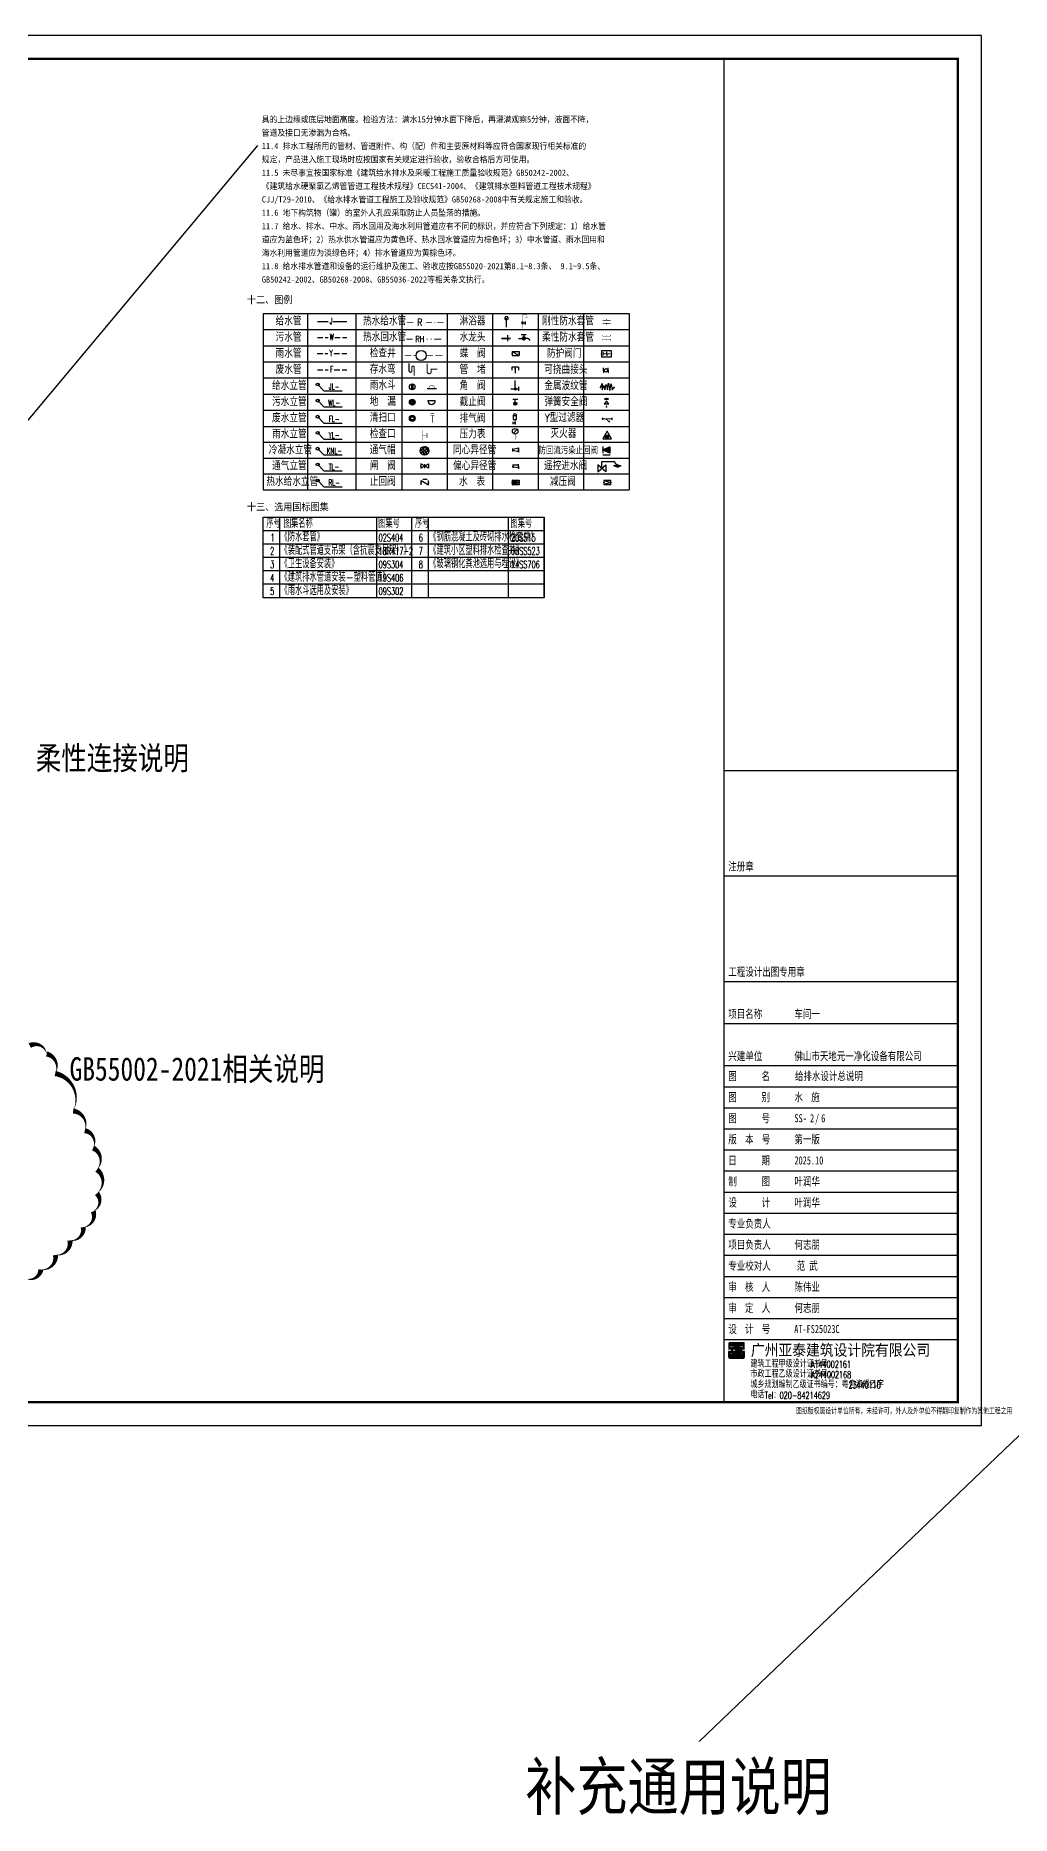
# Model space of a CAD drawing. Extents: x -539947 to 213937, y -712430 to -438816.
# Drawn here: x -435256 to -393552, y -547432 to -471375 of the extents above; entities that cross this region are included whole.
import ezdxf
from ezdxf.enums import TextEntityAlignment as Align

# ---------------------------------------------------------------- set-up
doc = ezdxf.new("R2010")
doc.units = 0
doc.header["$LTSCALE"] = 1000
doc.header["$MEASUREMENT"] = 0
doc.linetypes.add('CONTINOUS', pattern=[2000000.0, 1000000.0, 1000000.0])
doc.linetypes.add('DASH', pattern=[0.35, 0.25, -0.1])
for name, color, linetype in [('2', 2, 'Continuous'), ('4', 4, 'Continuous'), ('9', 9, 'Continuous'), ('EQUIP_地漏', 7, 'Continuous'), ('EQUIP_污水', 7, 'Continuous'), ('EQUIP_雨水斗', 7, 'Continuous'), ('PIPE-污水', 5, 'DASH'), ('PIPE-给水', 1, 'Continuous'), ('PIPE-雨水', 222, 'DASH'), ('PUB_TITLE', 4, 'Continuous'), ('S-TEXT', 7, 'Continuous'), ('TWT_LEAD', 3, 'Continuous'), ('TWT_TEXT', 7, 'Continuous'), ('VALVE_给水', 7, 'Continuous'), ('框', 130, 'Continuous')]:
    doc.layers.add(name, color=color, linetype=linetype)
doc.styles.add('-宋体', font='simsun_0.shx', dxfattribs={"width": 0.8})
doc.styles.add('_HZTXT', font='txt.shx', dxfattribs={"width": 0.8, "bigfont": 'HZTXT.shx'})
doc.styles.add('_TCH_DIM', font='SIMPLEX.shx', dxfattribs={"width": 0.8, "bigfont": 'GBCBIG.shx'})
doc.styles.add('DIM_FONT', font='SIMPLEX', dxfattribs={"width": 0.7, "bigfont": 'GBCBIG'})
doc.styles.add('HZ', font='txt', dxfattribs={"width": 0.8, "bigfont": 'hztxt'})
doc.styles.get("Standard").update_dxf_attribs({"font": 'gbenor.shx', "bigfont": 'gbcbig.shx'})
doc.styles.add('TBC', font='simhei_0.shx', dxfattribs={"width": 0.9})
doc.styles.add('天正', font='simplex.shx', dxfattribs={"width": 0.7, "bigfont": 'hztxt.shx'})
doc.styles.add('宋体', font='simsun_0.shx')

# ---------------------------------------------------------------- blocks, each defined once
blk = doc.blocks.new('20131211广州工商职业技术学院车间10、14～16给排水审图回复-ZF1')
for p, q in [((226, -100), (-1, 101)), ((-1, -100), (226, 101)), ((-1, 101), (-1, -100)), ((226, 101), (226, -100))]:
    blk.add_line(p, q)
blk = doc.blocks.new('20131211广州工商职业技术学院车间10、14～16给排水审图回复-HQF2')
for p, q in [((-464, -328), (103, -328)), ((-396, -373), (-282, -373)), ((-282, -419), (-123, -419)), ((-157, -271), (1, -79)), ((-146, -373), (-10, -373))]:
    blk.add_line(p, q)
at = {"const_width": 90}
blk.add_lwpolyline([(1, -79), (1, 1)], dxfattribs=at)
blk.add_circle((-214, -340), 81.5)
blk = doc.blocks.new('SLT1')
blk.add_line((211, 116), (211, -95))
at = {"const_width": 60}
blk.add_lwpolyline([(320, 0), (0, 0)], dxfattribs=at)
blk = doc.blocks.new('20131211广州工商职业技术学院车间10、14～16给排水审图回复-JZF1')
blk.add_line((-108, 181), (119, 181))
at = {"const_width": 99.75}
blk.add_lwpolyline([(-41.125, 5, 1), (59.125, 5, 1)], format="xyb", close=True, dxfattribs=at)
at = {"const_width": 60}
blk.add_lwpolyline([(10, 180), (10, 59)], dxfattribs=at)
blk = doc.blocks.new('20131211广州工商职业技术学院车间10、14～16给排水审图回复-SLT3')
at = {"const_width": 60}
blk.add_lwpolyline([(157, 0), (0, 0)], dxfattribs=at)
blk.add_lwpolyline([(143, 7), (409, 7, -0.395253), (518, -95, -1.029936)], format="xyb", dxfattribs=at)
blk.add_blockref('20131211广州工商职业技术学院车间10、14～16给排水审图回复-JZF1', (238, 7))
blk = doc.blocks.new('20131211广州工商职业技术学院车间10、14～16给排水审图回复-DL2')
blk.add_line((-196, 199), (211, 199))
blk.add_arc((8, 199), 203, 180, 0)
blk = doc.blocks.new('20131211广州工商职业技术学院车间10、14～16给排水审图回复-TQM')
at = {"linetype": 'Continuous'}
for p, q in [((101, 582), (-305, 306)), ((-283, 415), (37, 5)), ((237, 464), (-252, 131)), ((-182, 540), (179, 76)), ((294, 318), (-130, 29)), ((-10, 602), (284, 225))]:
    blk.add_line(p, q, dxfattribs=at)
blk.add_circle((-5, 302), 300, dxfattribs=at)
blk = doc.blocks.new('20131211广州工商职业技术学院车间10、14～16给排水审图回复-PCSW1')
at = {"const_width": 60}
blk.add_lwpolyline([(-204, 313), (-204, -143, 1), (27, -143), (27, 0)], format="xyb", dxfattribs=at)
blk = doc.blocks.new('20131211广州工商职业技术学院车间10、14～16给排水审图回复-NCS')
at = {"const_width": 60}
blk.add_lwpolyline([(-259, 613), (-259, 238, 1.048718), (-116, 245), (-116, 415, -1), (0, 415), (0, 0)], format="xyb", dxfattribs=at)
blk = doc.blocks.new('$TwtSys$00000148')
at = {"const_width": 20}
for points in [[(0, 0), (150, 0)], [(150, 90), (150, -90)]]:
    blk.add_lwpolyline(points, dxfattribs=at)
blk = doc.blocks.new('A$C32EC1399')
blk.add_line((48, 0), (48, 249))
blk.add_arc((48, 249), 50, 301.0332, 238.9668)
blk = doc.blocks.new('$VALVE$00000497')
for p, q in [((78, 138), (-78, 138)), ((0, 50), (0, 138))]:
    blk.add_line(p, q)
at = {"const_width": 49.6}
blk.add_lwpolyline([(25, 0, 1), (-25, 0, 1)], format="xyb", close=True, dxfattribs=at)
blk.add_circle((0, 0), 50)
blk = doc.blocks.new('A$C5F633E9A')
at = {"layer": 'TWT_TEXT', "const_width": 30}
blk.add_lwpolyline([(94, 0), (94, 1330), (494, 1330), (494, 1230)], dxfattribs=at)
at = {"layer": 'TWT_TEXT', "const_width": 7.5}
blk.add_lwpolyline([(494, 1230), (381, 1035), (606, 1035)], close=True, dxfattribs=at)
at = {"layer": 'TWT_TEXT', "xscale": -1.874577868799999, "yscale": 1.874577868799999, "zscale": 1.874577868799999, "rotation": 270}
blk.add_blockref('$VALVE$00000497', (94, 530), dxfattribs=at)
blk = doc.blocks.new('$TwtSys$00000546')
h = blk.add_hatch()
h.set_pattern_fill('ANSI31', color=256, scale=200, style=0)
h.set_pattern_definition([(45, (-38543.802, -6670.83), (-17.67767, 17.67767), [])])
h.paths.add_polyline_path([(-65, 174), (65, 174), (65, 44), (-65, 44)])
for points in [[(0, 344), (-198, 0), (198, 0)], [(-65, 174), (65, 174), (65, 44), (-65, 44)]]:
    blk.add_lwpolyline(points, close=True)
blk = doc.blocks.new('$ATTACHMENT$00000067')
for points, const_width in [([(-125, 407), (125, 407)], 20), ([(-100, 500), (100, 500)], 20), ([(0, 407), (0, 0)], 30)]:
    blk.add_lwpolyline(points, dxfattribs=dict(const_width=const_width))
at = {"style": 'HZ', "width": 0.7, "flags": 1}
for tag in ['UNIT', 'WHAT', 'SPEC']:
    blk.add_attdef(tag, (0, 0), '', height=0.001, dxfattribs=at)
blk = doc.blocks.new('$VALVE$00000454')
for p, q in [((48, 100), (-48, 100)), ((48, -100), (48, 100)), ((48, -100), (-48, -100))]:
    blk.add_line(p, q)
blk.add_point((0, 0))
blk = doc.blocks.new('$VALVE$00000546')
for p, q in [((-371, -30), (-282, 187)), ((-282, 187), (-271, -153)), ((-271, -153), (-183, 65)), ((-183, 65), (-127, -153)), ((-127, -153), (-55, 121)), ((-55, 121), (17, -153)), ((17, -153), (72, 191)), ((72, 191), (131, -191)), ((131, -191), (211, 154)), ((211, 154), (261, -156)), ((261, -156), (371, -30))]:
    blk.add_line(p, q)
for p in [(-371, -30), (371, -30)]:
    blk.add_point(p)
blk = doc.blocks.new('$VALVE$00000447')
for p, q in [((-82, 0), (-82, 90)), ((-82, 0), (-82, -90)), ((82, 0), (82, 90)), ((82, 0), (82, -90))]:
    blk.add_line(p, q)
blk.add_circle((0, 0), 60.1)
for p in [(-82, 0), (82, 0)]:
    blk.add_point(p)
blk = doc.blocks.new('$VALVE$00000316')
for p, q in [((-125, 72), (125, -72)), ((-125, 72), (-125, -72)), ((-125, 72), (125, 72)), ((125, 72), (125, -72)), ((-125, -72), (125, -72))]:
    blk.add_line(p, q)
at = {"const_width": 21.1}
blk.add_lwpolyline([(-11, 0, 1), (11, 0, 1)], format="xyb", close=True, dxfattribs=at)
for p in [(-125, 0), (125, 0)]:
    blk.add_point(p)
at = {"color": 7, "flags": 9}
for tag in ['XSIZE', 'YSIZE']:
    blk.add_attdef(tag, (0, 0), '', height=0.5, dxfattribs=at)
blk = doc.blocks.new('$VALVE$00000486')
for p, q in [((90, 55), (-90, 16)), ((-90, -48), (-90, 48)), ((90, 72), (90, -72)), ((90, 72), (90, -72)), ((90, -72), (90, 72)), ((90, -55), (-90, -16))]:
    blk.add_line(p, q)
for p in [(-90, 0), (90, 0)]:
    blk.add_point(p)
blk = doc.blocks.new('$VALVE$00000322')
for p, q in [((4, 216), (-102, 110)), ((-102, 110), (102, 110)), ((87, 272), (-81, 272)), ((-80, 317), (89, 317)), ((102, 110), (4, 216))]:
    blk.add_line(p, q)
at = {"const_width": 8.96}
for points in [[(0, 0), (0, 110)], [(4, 216), (4, 377)]]:
    blk.add_lwpolyline(points, dxfattribs=at)
blk.add_point((0, 0))
at = {"flags": 9}
for tag in ['YSIZE', 'XSIZE']:
    blk.add_attdef(tag, (0, 110), '', height=0.5, dxfattribs=at)
blk = doc.blocks.new('$VALVE$00000501')
for p, q in [((-175, 32), (-175, -32)), ((175, 32), (175, -32)), ((96, -77), (50, -123))]:
    blk.add_line(p, q)
at = {"const_width": 35}
for points in [[(-175, 0), (175, 0)], [(-52, 0), (73, -100)]]:
    blk.add_lwpolyline(points, dxfattribs=at)
for p in [(-175, -2), (175, -2)]:
    blk.add_point(p)
blk = doc.blocks.new('$VALVE$00000597')
blk.add_line((-93, 357), (93, 543))
blk.add_lwpolyline([(93, 543, 0, 50, 0), (-31, 456, 50, 50, 0)], format="xyseb")
for points, const_width in [([(0, 300), (0, 0)], 30), ([(0, 182), (75, 182), (75, 107)], 7.5)]:
    blk.add_lwpolyline(points, dxfattribs=dict(const_width=const_width))
blk.add_circle((0, 450), 150)
blk = doc.blocks.new('$VALVE$00000542')
for p, q in [((19, 43), (19, 121)), ((19, -43), (19, -121))]:
    blk.add_line(p, q)
blk.add_lwpolyline([(324, -187), (324, 187), (-324, 187), (-324, -187)], close=True)
for p in [(-324, 0), (324, 0)]:
    blk.add_point(p)
at = {"style": 'DIM_FONT', "width": 0.8}
blk.add_text('T', height=432, rotation=90, dxfattribs=at).set_placement((19, 5), align=Align.MIDDLE)
blk = doc.blocks.new('$TwtSys$00000139')
at = {"color": 7}
for p, q in [((-19, 92, 0), (-19, -92, 0)), ((19, 92, 0), (19, -92, 0))]:
    blk.add_line(p, q, dxfattribs=at)
blk.add_circle((0, 0, 0), 93.8)
blk = doc.blocks.new('$ATTACHMENT$00000217')
blk.add_line((-150, 0), (150, 0))
at = {"const_width": 15}
blk.add_lwpolyline([(-99, 0, -1), (101, 0)], format="xyb", dxfattribs=at)
blk = doc.blocks.new('$TwtSys$00000141')
for p, q in [((-94, 8), (-10, 92)), ((-94, 8), (-10, 92)), ((-87, -35), (35, 87)), ((-87, -35), (35, 87)), ((-66, -66), (66, 66)), ((-66, -66), (66, 66)), ((-32, -87), (88, 33)), ((-32, -87), (88, 33)), ((11, -92), (92, -11)), ((11, -92), (92, -11))]:
    blk.add_line(p, q)
blk.add_circle((0, 0), 94)
blk.add_circle((0, 0), 94)
blk = doc.blocks.new('$TwtSys$00000136')
at = {"elevation": 0}
blk.add_lwpolyline([(-51, 45), (51, 45), (51, -49), (-51, -49)], close=True, dxfattribs=at)
blk.add_circle((0, 0, 0), 93.8)
blk = doc.blocks.new('$VALVE$00000296')
for points in [[(-125, 72), (-125, -72), (125, 72), (125, -72), (-125, 72)], [(0, 60), (0, -64)]]:
    blk.add_lwpolyline(points)
for p in [(-125, 0), (125, 0)]:
    blk.add_point(p)
blk = doc.blocks.new('$VALVE$00000315')
blk.add_line((-75, 125), (75, 125))
blk.add_lwpolyline([(-125, -75), (-125, 75), (125, -75), (125, 75)])
for p in [(-125, 0), (125, 0)]:
    blk.add_point(p)
blk.add_solid([(0, 125), (0, 150), (75, 125)])
blk = doc.blocks.new('$VALVE$00000656')
for p, q in [((-113, 110), (-113, -100)), ((118, -164), (-119, -164))]:
    blk.add_line(p, q)
blk.add_lwpolyline([(119, 5, 203, 0, 0), (-113, 5, 0, 0, 0)], format="xyseb")
blk.add_lwpolyline([(119, 107), (-113, 5), (119, -97)], close=True)
for p in [(-113, 5), (119, 5)]:
    blk.add_point(p)
blk.add_solid([(-44, -164), (-44, -139), (-119, -164)])
blk = doc.blocks.new('$VALVE$00000752')
for p, q in [((-112.5, 75), (112.5, 75)), ((112.5, 75), (112.5, -75)), ((112.5, -75), (-112.5, -75))]:
    blk.add_line(p, q)
blk.add_lwpolyline([(-112.5, -75), (112.5, 0), (-112.5, 75)], close=True)
for p in [(-112.5, 0), (112.5, 0)]:
    blk.add_point(p)
blk.add_solid([(-112.5, 75), (112.5, 0), (-112.5, -75)])
blk = doc.blocks.new('$VALVE$00000485')
at = {"linetype": 'CONTINOUS'}
for p, q in [((-90, 67), (-90, -42)), ((90, 42), (-90, 42)), ((90, -40), (-90, -18))]:
    blk.add_line(p, q, dxfattribs=at)
for q in [(90, 72), (90, -72)]:
    blk.add_line((90, 0), q)
for p in [(-90, 0), (90, 0)]:
    blk.add_point(p)
blk = doc.blocks.new('$VALVE$00000547')
at = {"const_width": 30}
for points in [[(0, 100), (-250, 100), (-250, 175)], [(0, 100), (0, 175)], [(0, 100), (250, 100), (250, 175)], [(-250, -175), (-250, -100), (0, -100)], [(0, -175), (0, -100)], [(250, -175), (250, -100), (0, -100)]]:
    blk.add_lwpolyline(points, dxfattribs=at)
blk = doc.blocks.new('$VALVE$00000553')
at = {"const_width": 30}
for points in [[(0, 100), (-250, 100), (-250, 100)], [(0, 100), (0, 175)], [(0, 100), (250, 100), (250, 100)], [(-250, -100), (-250, -100), (0, -100)], [(250, -100), (250, -100), (0, -100)], [(0, -175), (0, -100)]]:
    blk.add_lwpolyline(points, dxfattribs=at)
blk = doc.blocks.new('$VALVE$00000301')
for points in [[(-125, 72), (125, 0), (-125, -72)], [(-125, 72), (-125, -72), (125, -72), (125, 72), (-125, 72)]]:
    blk.add_lwpolyline(points)
for p in [(-125, 0), (125, 0)]:
    blk.add_point(p)
blk = doc.blocks.new('A$C2FBC7640')
at = {"layer": 'PIPE-污水', "linetype": 'DASH'}
for p, q in [((2439, 7571), (2920, 7571)), ((3220, 7571), (3756, 7571)), ((2439, 6119), (2920, 6119)), ((3196, 6119), (3756, 6119))]:
    blk.add_line(p, q, dxfattribs=at)
at = {"layer": 'PIPE-给水', "linetype": 'Continuous'}
for p, q in [((2439, 8285), (2920, 8285)), ((3155, 8285), (3756, 8285))]:
    blk.add_line(p, q, dxfattribs=at)
at = {"layer": 'PIPE-雨水', "linetype": 'DASH'}
for p, q in [((2429, 6846), (2909, 6846)), ((3187, 6846), (3764, 6846))]:
    blk.add_line(p, q, dxfattribs=at)
at = {"layer": 'TWT_LEAD'}
for p, q in [((2451, 5457), (2732, 5175)), ((2732, 5175), (3546, 5175)), ((2451, 4731), (2732, 4449)), ((2451, 4005), (2732, 3723)), ((2732, 4449), (3546, 4449)), ((2451, 3279), (2732, 2997)), ((2732, 3723), (3546, 3723)), ((2451, 2566), (2732, 2285)), ((2732, 2997), (3546, 2997)), ((2451, 1854), (2732, 1573)), ((2732, 2285), (3546, 2285)), ((2451, 1139), (2732, 858)), ((2732, 1573), (3546, 1573)), ((2732, 858), (3546, 858))]:
    blk.add_line(p, q, dxfattribs=at)
at = {"layer": 'TWT_TEXT', "linetype": 'Continuous'}
for p, q in [((0, 8652), (0, 715)), ((0, 8652), (16457, 8652)), ((1995, 8652), (1995, 715)), ((4163, 8652), (4163, 715)), ((6233, 8652), (6233, 715)), ((8278, 8652), (8278, 715)), ((10322, 8652), (10322, 715)), ((12367, 8652), (12367, 715)), ((14412, 8652), (14412, 715)), ((0, 7926), (16457, 7926)), ((0, 7200), (16457, 7200)), ((0, 6474), (16457, 6474)), ((0, 5748), (16457, 5748)), ((11338, 5256), (11338, 5642)), ((0, 5022), (16457, 5022)), ((11140, 5256), (11489, 5256)), ((11489, 5348), (11489, 5164)), ((0, 4296), (16457, 4296)), ((0, 3570), (16457, 3570)), ((0, 2858), (16457, 2858)), ((0, 2146), (16457, 2146)), ((0, 1430), (16457, 1430)), ((0, 715), (16457, 715))]:
    blk.add_line(p, q, dxfattribs=at)
at = {"layer": 'TWT_TEXT'}
for p, q in [((16457, 8652), (16457, 715)), ((11341, 6168), (11341, 5966)), ((11249, 4045), (11249, 3873)), ((11402, 4045), (11249, 4045)), ((11402, 3873), (11402, 4045)), ((11249, 3873), (11402, 3873))]:
    blk.add_line(p, q, dxfattribs=at)
at = {"layer": 'TWT_TEXT', "ltscale": 20}
for p, q in [((15240, 1985), (15819, 1985)), ((15240, 1681), (15240, 1985))]:
    blk.add_line(p, q, dxfattribs=at)
at = {"layer": 'TWT_TEXT', "linetype": 'Continuous', "const_width": 39.2, "elevation": 59386}
for points in [[(6473, 8252), (6749, 8252)], [(7593, 8252), (7318, 8252)], [(7740, 8252), (7698, 8252)], [(8113, 8252), (7837, 8252)], [(6447, 7490), (6723, 7490)], [(7398, 7490), (7355, 7490)], [(7574, 7490), (7532, 7490)], [(8021, 7493), (7699, 7493)]]:
    blk.add_lwpolyline(points, dxfattribs=at)
at = {"layer": 'TWT_TEXT', "linetype": 'Continuous'}
for points, const_width in [([(6365, 6762), (6665, 6762)], 33), ([(6757, 6762), (6875, 6762)], 33), ([(7332, 6762), (7634, 6762)], 33), ([(7750, 6762), (8073, 6762)], 33), ([(7538, 6144), (7832, 6144)], 31.7)]:
    blk.add_lwpolyline(points, dxfattribs=dict(at, const_width=const_width))
at = {"layer": 'TWT_TEXT', "linetype": 'Continuous', "const_width": 68.4}
blk.add_lwpolyline([(11304, 5252, 1), (11373, 5252, 1)], format="xyb", close=True, dxfattribs=at)
at = {"layer": 'TWT_TEXT'}
for points, const_width in [([(7187, 3397), (7187, 2927)], 14.7), ([(11332, 3854), (11332, 3645)], 44.8)]:
    blk.add_lwpolyline(points, dxfattribs=dict(at, const_width=const_width))
at = {"layer": 'TWT_TEXT', "linetype": 'Continuous'}
blk.add_circle((7104, 6762), 228, dxfattribs=at)
at = {"layer": 'TWT_TEXT'}
for centre in [(2451, 5457), (2451, 4731), (2451, 4005), (2451, 3279), (2451, 2566), (2451, 1854), (2451, 1139)]:
    blk.add_circle(centre, 64.3, dxfattribs=at)
blk.add_arc((11326, 4060), 78.2, 348.9094, 191.0906, dxfattribs=at)
at = {"layer": 'EQUIP_地漏', "xscale": 1.399999999999999, "yscale": 1.399999999999999, "zscale": 1.399999999999999, "rotation": 90}
blk.add_blockref('$TwtSys$00000141', (6708, 4656), dxfattribs=at)
at = {"layer": 'EQUIP_污水', "xscale": 1.399999999999999, "yscale": 1.399999999999999, "zscale": 1.399999999999999}
blk.add_blockref('$ATTACHMENT$00000217', (7582, 5268), dxfattribs=at)
at = {"layer": 'EQUIP_污水', "xscale": 1.399999999999999, "yscale": 1.399999999999999, "zscale": 1.399999999999999, "rotation": 90}
blk.add_blockref('$TwtSys$00000136', (6706, 3933), dxfattribs=at)
at = {"layer": 'EQUIP_雨水斗', "xscale": 1.399999999999999, "yscale": 1.399999999999999, "zscale": 1.399999999999999}
blk.add_blockref('$TwtSys$00000139', (6706, 5350), dxfattribs=at)
at = {"layer": 'TWT_TEXT'}
for name, p, xscale, yscale, zscale in [('A$C32EC1399', (10869, 8032), 1.61840000009397, 1.61840000009397, 1.61840000009397), ('A$C5F633E9A', (11623, 7978), 0.4599999999627471, 0.4599999999627471, 0.4599999999627471), ('$ATTACHMENT$00000067', (7609, 3743), 0.8000000000000002, 0.8000000000000002, 0.8000000000000002), ('$TwtSys$00000148', (7187, 3162), 1.200000000011641, 1.200000000011641, 1.200000000011641)]:
    blk.add_blockref(name, p, dxfattribs=dict(at, xscale=xscale, yscale=yscale, zscale=zscale))
at = {"layer": 'TWT_TEXT', "linetype": 'Continuous'}
for name, p, xscale, yscale, zscale in [('SLT1', (10710, 7523), 1.319999999832362, 1.319999999832362, 1.319999999832362), ('20131211广州工商职业技术学院车间10、14～16给排水审图回复-SLT3', (11482, 7519), 0.9899999999906869, 0.9899999999906869, 0.9899999999906869), ('20131211广州工商职业技术学院车间10、14～16给排水审图回复-NCS', (6791, 5857), 0.8910000002942979, 0.8910000002942979, 0.8910000002942979), ('20131211广州工商职业技术学院车间10、14～16给排水审图回复-PCSW1', (7538, 6144), 0.7919999998994173, 0.7919999998994173, 0.7919999998994173), ('20131211广州工商职业技术学院车间10、14～16给排水审图回复-DL2', (7566, 4566), 0.8414999999804422, 0.8414999999804422, 0.8414999999804422), ('20131211广州工商职业技术学院车间10、14～16给排水审图回复-TQM', (7263, 2275), 0.6599999999161811, 0.6599999999161811, 0.6599999999161811), ('20131211广州工商职业技术学院车间10、14～16给排水审图回复-ZF1', (15060, 1680), 1.593250560108572, 1.593250560108572, 1.593250560108572)]:
    blk.add_blockref(name, p, dxfattribs=dict(at, xscale=xscale, yscale=yscale, zscale=zscale))
at = {"layer": 'TWT_TEXT'}
for name, p, xscale, yscale, zscale, rotation in [('$VALVE$00000454', (11341, 6168), -1.5, -1.5, 1.5, 270), ('20131211广州工商职业技术学院车间10、14～16给排水审图回复-JZF1', (11330, 3720), 0.4978908000048251, 0.4978908000048251, 0.4978908000048251, 90)]:
    blk.add_blockref(name, p, dxfattribs=dict(at, xscale=xscale, yscale=yscale, zscale=zscale, rotation=rotation))
blk.add_blockref('$TwtSys$00000546', (15471, 3005), dxfattribs=at)
at = {"layer": 'TWT_TEXT', "ltscale": 20, "xscale": -0.6035039999987931, "yscale": 0.6035039999987931, "zscale": 0.6035039999987931}
blk.add_blockref('20131211广州工商职业技术学院车间10、14～16给排水审图回复-HQF2', (15819, 1998), dxfattribs=at)
at = {"layer": 'VALVE_给水', "rotation": 180}
for name, p, xscale, yscale, zscale in [('$VALVE$00000553', (15450, 8274), -0.7, -0.7, 0.7), ('$VALVE$00000547', (15442, 7563), -0.7, -0.7, 0.7), ('$VALVE$00000316', (11356, 6846), -1.3, -1.3, 1.3), ('$VALVE$00000542', (15439, 6833), -0.7, -0.7, 0.7), ('$VALVE$00000447', (15418, 6091), -1.3, -1.3, 1.3), ('$VALVE$00000546', (15480, 5350), -0.8400000000000002, -0.8400000000000002, 0.8400000000000002), ('$VALVE$00000497', (11339, 4592), -1.399999999999999, -1.399999999999999, 1.399999999999999), ('$VALVE$00000501', (15469, 3910), -1.2, -1.2, 1.2), ('$VALVE$00000486', (11358, 2510), -1.399999999999999, -1.399999999999999, 1.399999999999999), ('$VALVE$00000656', (15445, 2506), -1.399999999999999, -1.399999999999999, 1.399999999999999), ('$VALVE$00000296', (7264, 1785), -1.399999999999999, -1.399999999999999, 1.399999999999999), ('$VALVE$00000485', (11357, 1769), -1.399999999999999, -1.399999999999999, 1.399999999999999), ('$VALVE$00000315', (7273, 1037), -1.3, -1.3, 1.3), ('$VALVE$00000752', (11364, 1047), -1.409999999999999, -1.399999999999999, 1.409999999999999)]:
    blk.add_blockref(name, p, dxfattribs=dict(at, xscale=xscale, yscale=yscale, zscale=zscale))
at = {"layer": 'VALVE_给水', "xscale": -1, "yscale": -1.2, "rotation": 180}
blk.add_blockref('$VALVE$00000322', (15441, 4447), dxfattribs=at)
at = {"layer": 'VALVE_给水'}
for name, p, xscale, yscale, zscale in [('$VALVE$00000597', (11335, 2972), 0.8400000000000002, 0.8400000000000002, 0.8400000000000002), ('$VALVE$00000301', (15484, 1047), 1.263157894736842, 1.263157894736842, 1.263157894736842)]:
    blk.add_blockref(name, p, dxfattribs=dict(at, xscale=xscale, yscale=yscale, zscale=zscale))
at = {"layer": 'TWT_LEAD', "color": 7, "style": '_TCH_DIM', "width": 0.564706}
for s, p in [('JL-', (2952, 5223)), ('WL-', (2923, 4497)), ('FL-', (2945, 3771)), ('YL-', (2938, 3045)), ('KNL-', (2854, 2333)), ('TL-', (2945, 1621)), ('RL-', (2934, 906))]:
    blk.add_text(s, height=272, dxfattribs=at).set_placement(p)
at = {"layer": 'TWT_TEXT', "linetype": 'Continuous', "width": 0.8}
for s, height, style, p in [('给水管', 360, '天正', (558, 8116)), ('热水给水管', 360, '天正', (4489, 8116)), ('R', 314, '_HZTXT', (6934, 8101, 59386)), ('淋浴器', 360, '天正', (8836, 8116)), ('刚性防水套管', 360, '天正', (12545, 8116)), ('污水管', 360, '天正', (558, 7390)), ('热水回水管', 360, '天正', (4488, 7401)), ('RH', 280, '_HZTXT', (6843, 7356, 59386)), ('水龙头', 360, '天正', (8836, 7390)), ('柔性防水套管', 360, '天正', (12545, 7390)), ('雨水管', 360, '天正', (558, 6664)), ('检查井', 360, '天正', (4795, 6675)), ('蝶  阀', 360, '天正', (8836, 6664)), ('防护阀门', 360, '天正', (12767, 6664)), ('给水立管', 360, '天正', (400, 5212)), ('废水管', 360, '天正', (558, 5938)), ('存水弯', 360, '天正', (4795, 5949)), ('雨水斗', 360, '天正', (4795, 5223)), ('管  堵', 360, '天正', (8836, 5938)), ('角  阀', 360, '天正', (8836, 5212)), ('金属波纹管', 360, '天正', (12646, 5212)), ('可挠曲接头', 360, '天正', (12646, 5938)), ('污水立管', 360, '天正', (400, 4486)), ('地  漏', 360, '天正', (4795, 4497)), ('截止阀', 360, '天正', (8836, 4486)), ('弹簧安全阀', 360, '天正', (12646, 4486)), ('废水立管', 360, '天正', (400, 3760)), ('清扫口', 360, '天正', (4795, 3771)), ('排气阀', 360, '天正', (8836, 3746)), ('Y型过滤器', 360, '天正', (12669, 3774)), ('雨水立管', 360, '天正', (400, 3034)), ('检查口', 360, '天正', (4795, 3045)), ('压力表', 360, '天正', (8836, 3034)), ('灭火器', 360, '天正', (12925, 3059)), ('冷凝水立管', 360, '天正', (254, 2322)), ('通气帽', 360, '天正', (4795, 2319)), ('同心异径管', 360, '天正', (8541, 2322)), ('防回流污染止回阀', 310, '天正', (12386, 2322)), ('通气立管', 360, '天正', (400, 1610)), ('闸  阀', 360, '天正', (4795, 1607)), ('偏心异径管', 360, '天正', (8543, 1610)), ('遥控进水阀', 360, '天正', (12633, 1610)), ('热水给水立管', 360, '天正', (144, 895)), ('止回阀', 360, '天正', (4795, 895)), ('水  表', 360, '天正', (8811, 895)), ('减压阀', 360, '天正', (12901, 895))]:
    blk.add_text(s, height=height, dxfattribs=dict(at, style=style)).set_placement(p)
at = {"layer": 'TWT_TEXT', "style": '天正', "width": 0.525}
for s, p in [('J', (2992, 8168)), ('W', (2992, 7454)), ('Y', (2982, 6729)), ('F', (3011, 6002))]:
    blk.add_text(s, height=280, dxfattribs=at).set_placement(p)
blk = doc.blocks.new('A$C54597E38')
at = {"layer": '9'}
h = blk.add_hatch(dxfattribs=at)
h.set_pattern_fill('ANSI31', color=256, scale=70.630202, angle=135, style=0)
h.set_pattern_definition([(180, (-153496.256, -56662.455), (-2e-15, -8.82877527), [])])
edge = h.paths.add_edge_path()
edge.add_line((99, 458), (99, 400))
edge.add_line((99, 400), (0, 400))
edge.add_line((0, 400), (0, 620))
edge.add_arc((64, 620), 63.6, 90, 180, ccw=False)
edge.add_line((64, 683), (622, 683))
edge.add_arc((622, 620), 63.6, 0, 90, ccw=False)
edge.add_line((685, 620), (685, 396))
edge.add_line((685, 396), (594, 396))
edge.add_line((594, 396), (594, 463))
edge.add_line((594, 463), (614, 463))
edge.add_line((614, 463), (624, 463))
edge.add_line((624, 463), (624, 613))
edge.add_line((624, 613), (68, 613))
edge.add_line((68, 613), (68, 458))
edge.add_line((68, 458), (99, 458))
h.paths.add_polyline_path([(369, 293), (369, 582), (586, 582), (586, 519), (436, 519), (436, 458), (557, 458), (557, 225), (431, 225), (431, 166), (588, 166), (588, 112), (370, 112), (370, 226), (321, 226), (321, 112), (103, 112), (103, 166), (260, 166), (260, 225), (133, 225), (133, 458), (255, 458), (255, 519), (104, 519), (104, 582), (321, 582), (321, 293)])
h.paths.add_polyline_path([(196, 399), (265, 399), (265, 289), (196, 289)], flags=16)
h.paths.add_polyline_path([(494, 399), (425, 399), (425, 289), (494, 289)], flags=16)
edge = h.paths.add_edge_path()
edge.add_line((99, 225), (99, 283))
edge.add_line((99, 283), (0, 283))
edge.add_line((0, 283), (0, 64))
edge.add_arc((64, 64), 63.6, 180, 270)
edge.add_line((64, 0), (622, 0))
edge.add_arc((622, 64), 63.6, 270, 360)
edge.add_line((685, 64), (685, 287))
edge.add_line((685, 287), (594, 287))
edge.add_line((594, 287), (594, 220))
edge.add_line((594, 220), (614, 220))
edge.add_line((614, 220), (624, 220))
edge.add_line((624, 220), (624, 71))
edge.add_line((624, 71), (68, 71))
edge.add_line((68, 71), (68, 225))
edge.add_line((68, 225), (99, 225))
blk.add_lwpolyline([(99, 225), (99, 283), (0, 283), (0, 64, 0.414214), (64, 0), (622, 0, 0.414214), (685, 64), (685, 287), (594, 287), (594, 220), (614, 220), (624, 220), (624, 71), (68, 71), (68, 225)], format="xyb", close=True, dxfattribs=at)
blk.add_lwpolyline([(369, 293), (369, 293), (369, 582), (586, 582), (586, 519), (436, 519), (436, 458), (557, 458), (557, 225), (431, 225), (431, 166), (588, 166), (588, 112), (370, 112), (370, 226), (321, 226), (321, 112), (103, 112), (103, 166), (260, 166), (260, 225), (133, 225), (133, 458), (255, 458), (255, 519), (104, 519), (104, 582), (321, 582), (321, 293), (369, 293)], dxfattribs=at)
blk.add_lwpolyline([(494, 399), (425, 399), (425, 289), (494, 289)], close=True, dxfattribs=at)
blk = doc.blocks.new('标框')
at = {"layer": '4'}
for p, q in [((-105112, 98008), (-105112, 71592)), ((-95112, 98008), (-95112, 71592))]:
    blk.add_line(p, q, dxfattribs=at)
at = {"layer": '框'}
for p, q in [((-105112, 111592), (-105112, 71592)), ((-95112, 111592), (-95112, 71592)), ((-105112, 98584), (-95112, 98584)), ((-105112, 94081), (-95112, 94081)), ((-105112, 89578), (-95112, 89578)), ((-105112, 87777), (-95112, 87777)), ((-105112, 85976), (-95112, 85976)), ((-105112, 85075), (-95112, 85075)), ((-105112, 84174), (-95112, 84174)), ((-105112, 83274), (-95112, 83274)), ((-105112, 82373), (-95112, 82373)), ((-105112, 81473), (-95112, 81473)), ((-105112, 80572), (-95112, 80572)), ((-105112, 79671), (-95112, 79671)), ((-105112, 78771), (-95112, 78771)), ((-105112, 77870), (-95112, 77870)), ((-105112, 76970), (-95112, 76970)), ((-105112, 76069), (-95112, 76069)), ((-105112, 75168), (-95112, 75168)), ((-105112, 74268), (-95112, 74268))]:
    blk.add_line(p, q, dxfattribs=at)
at = {"layer": '4'}
blk.add_blockref('A$C54597E38', (-104913, 73473), dxfattribs=at)
at = {"layer": 'TWT_TEXT', "style": 'TBC', "width": 0.9}
blk.add_text('广州亚泰建筑设计院有限公司', height=480, dxfattribs=at).set_placement((-103962, 73582))
at = {"layer": 'TWT_TEXT', "style": '_TCH_DIM'}
for s, height, p in [('建筑工程甲级设计证书号：', 300, (-103979, 73080)), ('城乡规划编制乙级证书编号：粤自资规乙字', 300, (-103979, 72198)), ('市政工程乙级设计证书号：', 300, (-103979, 72647)), ('电话', 300, (-103979, 71765)), ('图纸版权属设计单位所有，未经许可，外人及外单位不得翻印复制作为其他工程之用', 249.73, (-102027, 71082))]:
    blk.add_text(s, height=height, rotation=359.99972, dxfattribs=at).set_placement(p)
at = {"layer": 'TWT_TEXT', "style": '天正', "width": 0.67}
for s, height, p in [('A144002161', 300, (-101392, 73058)), ('A244002168', 300, (-101382, 72625)), ('23440110', 300, (-99787, 72179)), ('Tel：020-84214629', 290, (-103368, 71744))]:
    blk.add_text(s, height=height, rotation=359.99972, dxfattribs=at).set_placement(p)
at = {"layer": '框', "style": '-宋体', "width": 0.74}
for s, p in [('注册章', (-104927, 94312)), ('工程设计出图专用章', (-104926, 89809)), ('项目名称', (-104926, 88008)), ('车间一', (-102099, 88008)), ('兴建单位', (-104926, 86207)), ('佛山市天地元一净化设备有限公司', (-102100, 86207)), ('图      名', (-104926, 85353)), ('图      别', (-104926, 84452)), ('图      号', (-104926, 83552)), ('版  本  号', (-104927, 82651)), ('第一版', (-102100, 82651)), ('日      期', (-104926, 81751)), ('2025.10', (-102099, 81751)), ('制      图', (-104926, 80850)), ('设      计', (-104926, 79950)), ('专业负责人', (-104926, 79049)), ('项目负责人', (-104926, 78148)), ('专业校对人', (-104926, 77248)), ('审  核  人', (-104926, 76347)), ('审  定  人', (-104926, 75447)), ('设  计  号', (-104926, 74546)), ('AT-FS25023C', (-102108, 74546))]:
    blk.add_text(s, height=350, dxfattribs=at).set_placement(p)
for s, p in [('叶润华', (-101553, 80850)), ('叶润华', (-101553, 79950)), ('何志朋', (-101553, 78148)), ('范 武', (-101553, 77248)), ('陈伟业', (-101553, 76347)), ('何志朋', (-101553, 75447))]:
    blk.add_text(s, height=350, dxfattribs=at).set_placement(p, align=Align.CENTER)
blk = doc.blocks.new('框')
at = {"layer": '4'}
for p, q in [((-296744, 162730), (-296744, 136314)), ((-286744, 162730), (-286744, 136314))]:
    blk.add_line(p, q, dxfattribs=at)
at = {"layer": '框'}
for p, q in [((-296744, 176314), (-296744, 136314)), ((-286744, 176314), (-286744, 136314))]:
    blk.add_line(p, q, dxfattribs=at)
at = {"layer": '4'}
blk.add_blockref('标框', (-191632, 64721), dxfattribs=at)
at = {"layer": '框', "style": '-宋体', "width": 0.74}
for s, p in [('水  施', (-293732, 149174)), ('SS-  /', (-293732, 148273)), ('6', (-292587, 148273))]:
    blk.add_text(s, height=350, dxfattribs=at).set_placement(p)
blk = doc.blocks.new('小签')
at = {"layer": '4'}
for p, q in [((-16433, 275229), (-16433, 289229)), ((-16433, 289229), (-14433, 289229)), ((-15933, 275229), (-15933, 289229)), ((-15433, 275229), (-15433, 289229)), ((-14933, 275229), (-14933, 289229)), ((-14433, 275229), (-14433, 289229)), ((-14433, 287729), (-16433, 287729)), ((-14433, 285729), (-16433, 285729)), ((-14433, 283773), (-16433, 283773)), ((-14433, 282229), (-16433, 282229)), ((-14433, 280729), (-16433, 280729)), ((-14433, 278729), (-16433, 278729)), ((-14433, 276773), (-16433, 276773)), ((-14433, 275229), (-16433, 275229))]:
    blk.add_line(p, q, dxfattribs=at)
at = {"layer": '4', "style": '_TCH_DIM', "width": 0.8}
for s, p in [('日 期', (-15971, 287889)), ('签  名', (-15966, 286022)), ('实  名', (-15966, 284022)), ('专 业', (-15960, 282382)), ('电 气', (-15476, 282324)), ('空 调', (-14973, 282341)), ('工艺机械', (-14479, 282255)), ('日 期', (-15971, 280889)), ('签  名', (-15966, 279022)), ('实  名', (-15966, 277022)), ('专 业', (-15952, 275382)), ('建 筑', (-15465, 275376)), ('结 构', (-14963, 275380)), ('给排水', (-14463, 275413)), ('会', (-15962, 274781)), ('签', (-15258, 274757))]:
    blk.add_text(s, height=450, rotation=90, dxfattribs=at).set_placement(p)
blk = doc.blocks.new('A$C7B510A92')
at = {"layer": '4'}
blk.add_line((72600, 57933), (72600, 533), dxfattribs=at)
for name, p in [('小签', (16433, -231297)), ('框', (369344, -135781))]:
    blk.add_blockref(name, p, dxfattribs=at)

msp = doc.modelspace()

# ---------------------------------------------------------------- linework, layer by layer
at = {"layer": '2'}
for p, q in [((-425778.8, -476069.4), (-483258.4, -544846.8)), ((-388590.6, -526764.9), (-406891.9, -544276.8))]:
    msp.add_line(p, q, dxfattribs=at)
msp.add_lwpolyline([(-435684.3, -524488.2, 0, 225, 0.5), (-435028.7, -524104.9, 0, 225, 0.5), (-434407.6, -523483.8, 0, 225, 0.5), (-433786.6, -522862.8, 0, 225, 0.5), (-433222, -522298.2, 0, 225, 0.5), (-432792.8, -521620.9, 0, 225, 0.5), (-432634.7, -520853.3, 0, 225, 0.5), (-432634.7, -519837.4, 0, 225, 0.5), (-432792.8, -518911.7, 0, 225, 0.5), (-433154.3, -518166.7, 0, 225, 0.5), (-433651.2, -517331.3, 0, 225, 0.5), (-434419.3, -515728.4, 0, 225, 0.5), (-434780.7, -514893.1, 0, 225, 0.5), (-435503.6, -514531.8, 0, 225, 0.5)], format="xyseb", dxfattribs=at)
at = {"layer": '4', "linetype": 'ByBlock'}
for p, q in [((-424829.8, -491960.1, -59320.7), (-424829.8, -495394.6, -59320.7)), ((-420692.6, -491960.1, -59320.7), (-420692.6, -495394.6, -59320.7)), ((-419179.6, -495394.6, -59320.7), (-419179.6, -491960.1, -59320.7)), ((-418475.8, -491960.1, -59320.7), (-418475.8, -495394.6, -59320.7)), ((-415038.7, -495394.6, -59320.7), (-415038.7, -491960.1, -59320.7)), ((-413525.7, -495394.6, -59320.7), (-413525.7, -491960.1, -59320.7)), ((-413525.7, -492532.5, -59320.7), (-425533.5, -492532.5, -59320.7)), ((-413525.7, -493105, -59320.7), (-425533.5, -493105, -59320.7)), ((-413525.7, -493677.4, -59320.7), (-425533.5, -493677.4, -59320.7)), ((-413525.7, -494249.8, -59320.7), (-425533.5, -494249.8, -59320.7)), ((-413525.7, -494822.2, -59320.7), (-425533.5, -494822.2, -59320.7))]:
    msp.add_line(p, q, dxfattribs=at)
at = {"layer": '4', "linetype": 'ByBlock', "elevation": -59320.7}
msp.add_lwpolyline([(-425533.5, -491960.1), (-413525.7, -491960.1), (-413525.7, -495394.6), (-425533.5, -495394.6)], close=True, dxfattribs=at)
at = {"layer": 'PUB_TITLE'}
msp.add_lwpolyline([(-478937.3, -530775), (-394837.3, -530775), (-394837.3, -471375), (-478937.3, -471375)], close=True, dxfattribs=at)
at = {"layer": 'PUB_TITLE', "const_width": 100}
msp.add_lwpolyline([(-476437.3, -529775), (-395837.3, -529775), (-395837.3, -472375), (-476437.3, -472375)], close=True, dxfattribs=at)

# ---------------------------------------------------------------- block references
at = {"layer": '4'}
msp.add_blockref('A$C7B510A92', (-478437.3, -530307.6), dxfattribs=at)
at = {"layer": 'TWT_TEXT', "xscale": 0.95, "yscale": 0.95, "zscale": 0.95}
msp.add_blockref('A$C2FBC7640', (-425529.1, -491467, -59385.6), dxfattribs=at)

# ---------------------------------------------------------------- texts
at = {"layer": '2', "style": '-宋体', "width": 0.8}
for s, height, p in [('柔性连接说明', 1000, (-435250.1, -502749.3)), ('GB55002-2021相关说明', 1000, (-433805.4, -516033.2)), ('补充通用说明', 2000, (-414324.4, -547194.8))]:
    msp.add_text(s, height=height, dxfattribs=at).set_placement(p)
at = {"layer": 'PUB_TITLE', "style": '-宋体', "width": 0.74}
msp.add_text('给排水设计总说明', height=350, dxfattribs=at).set_placement((-402804, -516014.4))
at = {"layer": 'PUB_TITLE', "color": 4, "style": '-宋体', "width": 0.74}
msp.add_text('2', height=350, dxfattribs=at).set_placement((-402068.8, -517813.9), align=Align.CENTER)
at = {"layer": 'S-TEXT', "style": '宋体', "width": 0.9}
for s, p in [('十二、图例', (-426222, -482818.3)), ('十三、选用国标图集', (-426222, -491668.1))]:
    msp.add_text(s, height=308, dxfattribs=at).set_placement(p)
at = {"layer": 'TWT_TEXT', "style": '宋体', "width": 0.9}
for s, p in [('具的上边缘或底层地面高度。检验方法：满水15分钟水面下降后，再灌满观察5分钟，液面不降，', (-425587.6, -475086.6)), ('管道及接口无渗漏为合格。', (-425587.6, -475657.1)), ('11.4 排水工程所用的管材、管道附件、构（配）件和主要原材料等应符合国家现行相关标准的', (-425587.6, -476226.5)), ('规定，产品进入施工现场时应按国家有关规定进行验收，验收合格后方可使用。', (-425587.6, -476796.9)), ('11.5 未尽事宜按国家标准《建筑给水排水及采暖工程施工质量验收规范》GB50242-2002、', (-425587.6, -477366.5)), ('《建筑给水硬聚氯乙烯管管道工程技术规程》CECS41-2004、《建筑排水塑料管道工程技术规程》', (-425587.6, -477936.9)), ('CJJ/T29-2010、《给水排水管道工程施工及验收规范》GB50268-2008中有关规定施工和验收。', (-425587.6, -478507.3)), ('11.6 地下构筑物（罐）的室外人孔应采取防止人员坠落的措施。', (-425587.6, -479076.7)), ('道应为蓝色环；2）热水供水管道应为黄色环、热水回水管道应为棕色环；3）中水管道、雨水回用和', (-425587.6, -480217.6)), ('11.7 给水、排水、中水、雨水回用及海水利用管道应有不同的标识，并应符合下列规定：1）给水管', (-425587.6, -479647.2)), ('海水利用管道应为淡绿色环；4）排水管道应为黄棕色环。', (-425587.6, -480788)), ('11.8 给水排水管道和设备的运行维护及施工、验收应按GB55020-2021第8.1~8.3条、 9.1~9.5条、', (-425587.6, -481358.4)), ('GB50242-2002、GB50268-2008、GB55036-2022等相关条文执行。', (-425587.6, -481928.9))]:
    msp.add_text(s, height=264, dxfattribs=at).set_placement(p)
at = {"layer": 'TWT_TEXT', "linetype": 'ByBlock'}
for s, height, style, width, p in [('序号', 385.82, '_TCH_DIM', 0.8, (-425394.5, -492402.2, -59320.7)), ('图集名称', 385.82, '_TCH_DIM', 0.8, (-424644.7, -492406.4, -59320.7)), ('图集号', 385.82, '_TCH_DIM', 0.8, (-420614.8, -492406.4, -59320.7)), ('序号', 385.82, '_TCH_DIM', 0.8, (-419040.5, -492402.2, -59320.7)), ('图集号', 385.82, '_TCH_DIM', 0.8, (-414960.9, -492406.4, -59320.7)), ('1', 320, '天正', 0.525, (-425213.8, -492989.6, -59320.7)), ('《防水套管》', 385.82, '_TCH_DIM', 0.8, (-424784.6, -492989.6, -59320.7)), ('02S404', 320, '天正', 0.525, (-420593.4, -492989.6, -59320.7)), ('6', 320, '天正', 0.525, (-418878.8, -492989.6, -59320.7)), ('《钢筋混凝土及砖砌排水检查井》', 385.816, '_TCH_DIM', 0.8, (-418430.7, -492989.6, -59320.7)), ('20S515', 320, '天正', 0.525, (-414939.4, -492989.6, -59320.7)), ('2', 320, '天正', 0.525, (-425232.7, -493562, -59320.7)), ('《装配式管道支吊架（含抗震支吊架）》', 385.816, '_TCH_DIM', 0.8, (-424784.6, -493562, -59320.7)), ('18R417-2', 320, '天正', 0.525, (-420593.4, -493562, -59320.7)), ('7', 320, '天正', 0.525, (-418878.8, -493562, -59320.7)), ('《建筑小区塑料排水检查井》', 385.816, '_TCH_DIM', 0.8, (-418430.7, -493562, -59320.7)), ('08SS523', 320, '天正', 0.525, (-414939.4, -493562, -59320.7)), ('3', 320, '天正', 0.525, (-425232.7, -494134.4, -59320.7)), ('《卫生设备安装》', 385.82, '_TCH_DIM', 0.8, (-424784.6, -494134.4, -59320.7)), ('《建筑排水管道安装-塑料管道》', 385.816, '_TCH_DIM', 0.8, (-424784.6, -494706.9, -59320.7)), ('09S304', 320, '天正', 0.525, (-420593.4, -494134.4, -59320.7)), ('8', 320, '天正', 0.525, (-418878.8, -494134.4, -59320.7)), ('《玻璃钢化粪池选用与埋设》', 385.816, '_TCH_DIM', 0.8, (-418430.7, -494134.4, -59320.7)), ('14SS706', 320, '天正', 0.525, (-414939.4, -494134.4, -59320.7)), ('4', 320, '天正', 0.525, (-425232.7, -494706.9, -59320.7)), ('5', 320, '天正', 0.525, (-425232.7, -495279.3, -59320.7)), ('《雨水斗选用及安装》', 385.82, '_TCH_DIM', 0.8, (-424784.6, -495279.3, -59320.7)), ('09S302', 320, '天正', 0.525, (-420593.4, -495279.3, -59320.7)), ('19S406', 320, '天正', 0.525, (-420593.4, -494706.9, -59320.7))]:
    msp.add_text(s, height=height, dxfattribs=dict(at, style=style, width=width)).set_placement(p)

doc.saveas('drawing.dxf')
